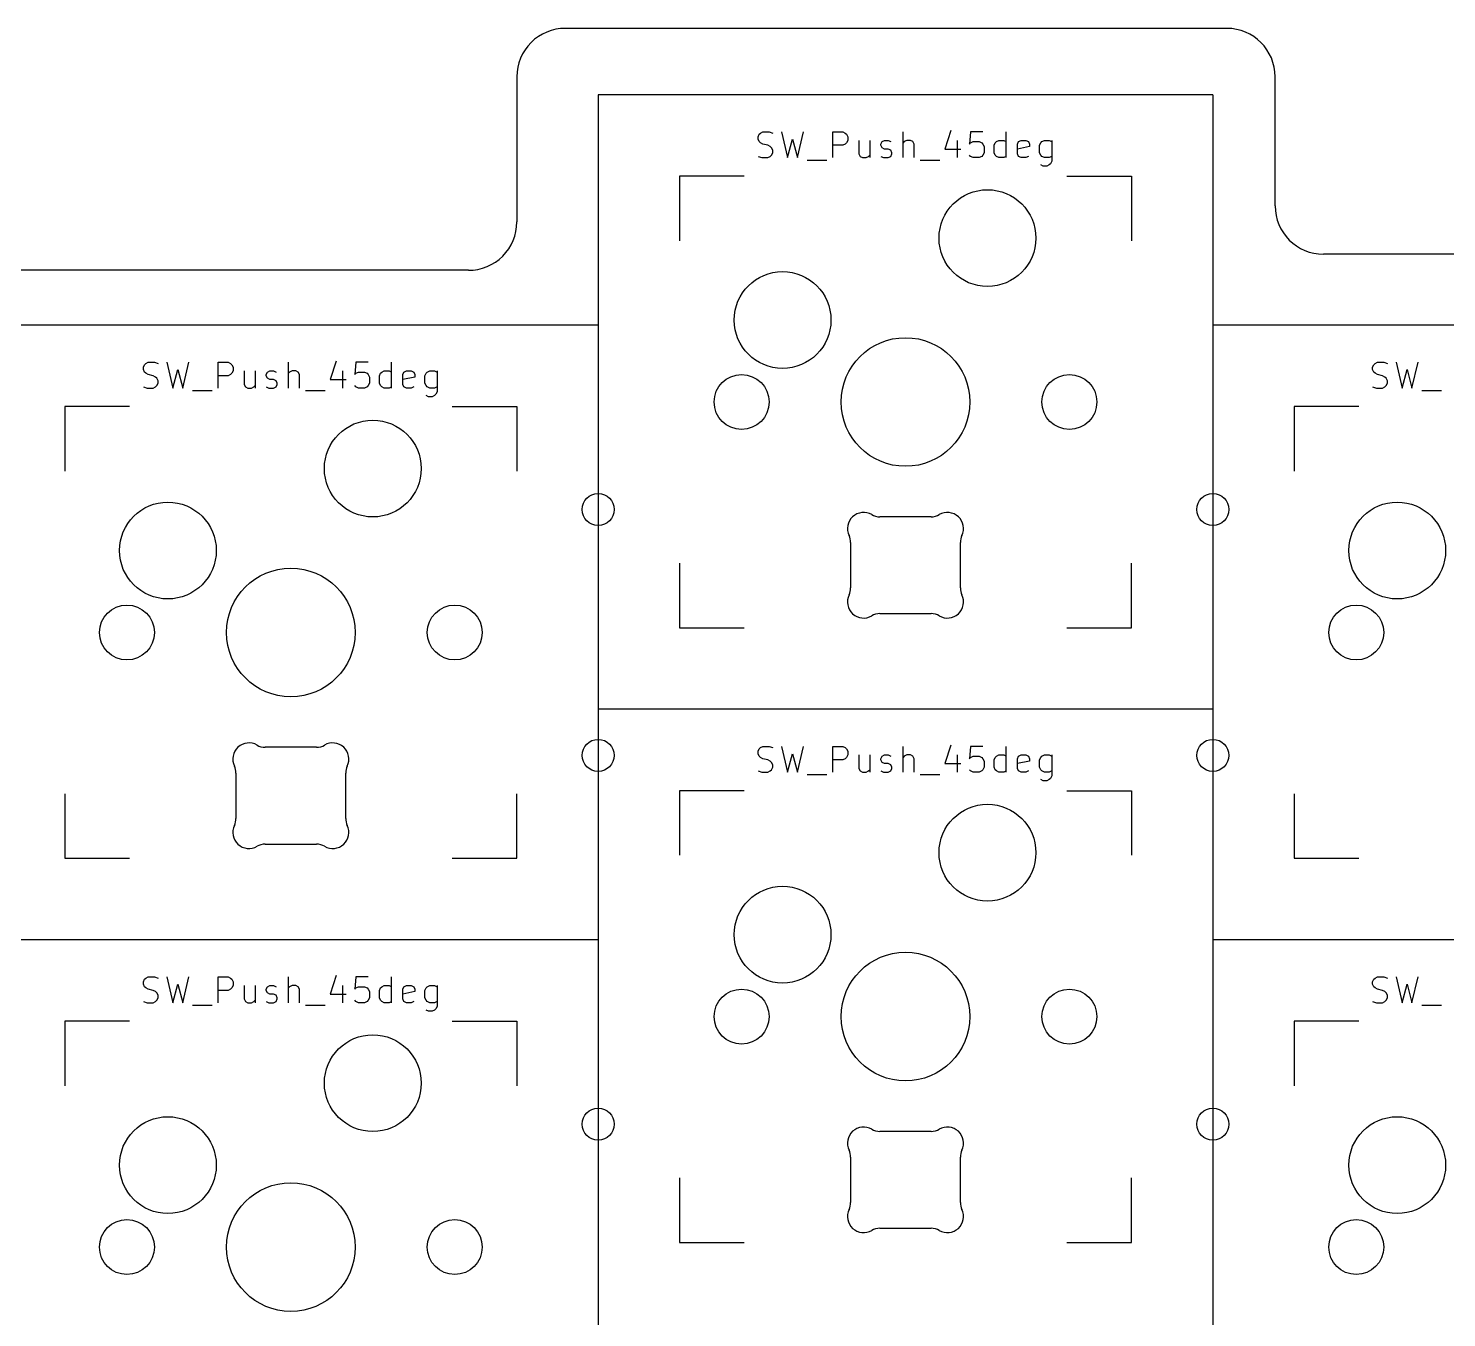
# Model space of a CAD drawing. Extents: x 9 to 292, y -476 to -359.
# Drawn here: x 196.01 to 239.97, y -398.61 to -358.65 of the extents above; entities that cross this region are included whole.
import ezdxf

# ---------------------------------------------------------------- set-up
doc = ezdxf.new("R2010")
doc.units = 0
doc.layers.add('BLACK', color=7, linetype='CONTINUOUS')

msp = doc.modelspace()

# ---------------------------------------------------------------- linework, layer by layer
at = {"layer": 'BLACK', "linetype": 'CONTINUOUS'}
for p, q in [((233.150136, -358.650112), (212.650136, -358.650112)), ((211.150136, -360.150112), (211.150136, -364.650111)), ((234.650136, -364.150111), (234.650136, -360.150111)), ((213.668885, -360.706362), (213.668885, -379.756362)), ((232.718885, -360.706362), (213.668885, -360.706362)), ((232.718885, -360.706362), (232.718885, -379.756362)), ((218.622454, -362.008538), (218.66055, -361.932347)), ((218.622454, -362.084728), (218.622454, -362.008538)), ((218.66055, -362.160919), (218.622454, -362.084728)), ((218.66055, -361.932347), (218.698645, -361.894252)), ((218.698645, -362.199014), (218.66055, -362.160919)), ((218.698645, -361.894252), (218.774835, -361.856157)), ((218.774835, -361.856157), (218.965312, -361.856157)), ((218.965312, -361.856157), (219.079597, -361.894252)), ((219.346264, -361.856157), (219.53674, -362.656157)), ((219.53674, -362.656157), (219.689121, -362.084728)), ((219.689121, -362.084728), (219.841502, -362.656157)), ((219.841502, -362.656157), (220.031979, -361.856157)), ((220.946265, -362.656157), (220.946265, -361.856157)), ((220.946265, -361.856157), (221.251027, -361.856157)), ((221.251027, -361.856157), (221.327217, -361.894252)), ((221.327217, -361.894252), (221.365312, -361.932347)), ((221.365312, -361.932347), (221.403408, -362.008538)), ((221.403408, -362.122823), (221.365312, -362.199014)), ((221.403408, -362.008538), (221.403408, -362.122823)), ((221.746265, -362.122823), (221.746265, -362.541871)), ((222.089122, -362.122823), (222.089122, -362.656157)), ((222.431979, -362.237109), (222.470075, -362.160919)), ((222.470075, -362.160919), (222.546265, -362.122823)), ((222.546265, -362.122823), (222.660551, -362.122823)), ((222.660551, -362.122823), (222.736741, -362.160919)), ((223.117694, -362.656157), (223.117694, -361.856157)), ((223.155789, -362.160919), (223.117694, -362.199014)), ((223.231979, -362.122823), (223.155789, -362.160919)), ((223.346265, -362.122823), (223.231979, -362.122823)), ((223.422456, -362.160919), (223.346265, -362.122823)), ((223.460551, -362.237109), (223.422456, -362.160919)), ((224.603409, -361.818062), (224.412932, -362.38949)), ((224.793885, -362.122823), (224.793885, -362.656157)), ((225.212933, -361.856157), (225.174837, -362.237109)), ((225.593885, -361.856157), (225.212933, -361.856157)), ((225.212933, -362.199014), (225.289123, -362.160919)), ((225.289123, -362.160919), (225.479599, -362.160919)), ((225.479599, -362.160919), (225.55579, -362.199014)), ((225.974838, -362.199014), (226.012933, -362.160919)), ((226.012933, -362.160919), (226.089123, -362.122823)), ((226.089123, -362.122823), (226.241504, -362.122823)), ((226.241504, -362.122823), (226.317695, -362.160919)), ((226.317695, -362.656157), (226.317695, -361.856157)), ((226.660552, -362.237109), (226.698648, -362.160919)), ((226.698648, -362.160919), (226.774838, -362.122823)), ((226.774838, -362.122823), (226.927219, -362.122823)), ((226.927219, -362.122823), (227.00341, -362.160919)), ((227.00341, -362.160919), (227.041505, -362.237109)), ((227.384362, -362.199014), (227.422457, -362.160919)), ((227.422457, -362.160919), (227.498647, -362.122823)), ((227.498647, -362.122823), (227.651028, -362.122823)), ((227.651028, -362.122823), (227.727219, -362.160919)), ((227.727219, -362.122823), (227.727219, -362.770442)), ((218.622454, -362.618062), (218.73674, -362.656157)), ((218.774835, -362.237109), (218.698645, -362.199014)), ((218.927216, -362.275204), (218.774835, -362.237109)), ((219.003407, -362.3133), (218.927216, -362.275204)), ((218.927216, -362.656157), (219.003407, -362.618062)), ((219.041502, -362.351395), (219.003407, -362.3133)), ((219.003407, -362.618062), (219.041502, -362.579966)), ((219.079597, -362.427585), (219.041502, -362.351395)), ((219.041502, -362.579966), (219.079597, -362.503776)), ((219.079597, -362.503776), (219.079597, -362.427585)), ((221.251027, -362.275204), (220.946265, -362.275204)), ((221.327217, -362.237109), (221.251027, -362.275204)), ((221.365312, -362.199014), (221.327217, -362.237109)), ((221.746265, -362.541871), (221.78436, -362.618062)), ((221.78436, -362.618062), (221.86055, -362.656157)), ((221.974836, -362.656157), (222.051027, -362.618062)), ((222.051027, -362.618062), (222.089122, -362.579966)), ((222.431979, -362.275204), (222.431979, -362.237109)), ((222.470075, -362.351395), (222.431979, -362.275204)), ((222.431979, -362.618062), (222.50817, -362.656157)), ((222.546265, -362.38949), (222.470075, -362.351395)), ((222.660551, -362.38949), (222.546265, -362.38949)), ((222.736741, -362.427585), (222.660551, -362.38949)), ((222.660551, -362.656157), (222.736741, -362.618062)), ((222.774837, -362.503776), (222.736741, -362.427585)), ((222.736741, -362.618062), (222.774837, -362.541871)), ((222.774837, -362.541871), (222.774837, -362.503776)), ((223.460551, -362.656157), (223.460551, -362.237109)), ((224.412932, -362.38949), (224.908171, -362.38949)), ((225.174837, -362.237109), (225.212933, -362.199014)), ((225.212933, -362.618062), (225.174837, -362.579966)), ((225.289123, -362.656157), (225.212933, -362.618062)), ((225.55579, -362.618062), (225.479599, -362.656157)), ((225.55579, -362.199014), (225.593885, -362.237109)), ((225.593885, -362.579966), (225.55579, -362.618062)), ((225.593885, -362.237109), (225.63198, -362.3133)), ((225.63198, -362.503776), (225.593885, -362.579966)), ((225.63198, -362.3133), (225.63198, -362.503776)), ((225.936742, -362.275204), (225.974838, -362.199014)), ((225.936742, -362.503776), (225.936742, -362.275204)), ((225.974838, -362.579966), (225.936742, -362.503776)), ((226.012933, -362.618062), (225.974838, -362.579966)), ((226.089123, -362.656157), (226.012933, -362.618062)), ((226.317695, -362.618062), (226.241504, -362.656157)), ((226.660552, -362.541871), (226.660552, -362.237109)), ((227.041505, -362.3133), (226.660552, -362.38949)), ((226.698648, -362.618062), (226.660552, -362.541871)), ((226.774838, -362.656157), (226.698648, -362.618062)), ((227.00341, -362.618062), (226.927219, -362.656157)), ((227.041505, -362.237109), (227.041505, -362.3133)), ((227.346266, -362.275204), (227.384362, -362.199014)), ((227.346266, -362.503776), (227.346266, -362.275204)), ((227.384362, -362.579966), (227.346266, -362.503776)), ((227.422457, -362.618062), (227.384362, -362.579966)), ((227.498647, -362.656157), (227.422457, -362.618062)), ((227.727219, -362.618062), (227.651028, -362.656157)), ((218.73674, -362.656157), (218.927216, -362.656157)), ((220.146265, -362.732347), (220.755788, -362.732347)), ((221.86055, -362.656157), (221.974836, -362.656157)), ((222.50817, -362.656157), (222.660551, -362.656157)), ((223.651028, -362.732347), (224.260551, -362.732347)), ((225.479599, -362.656157), (225.289123, -362.656157)), ((226.241504, -362.656157), (226.089123, -362.656157)), ((226.927219, -362.656157), (226.774838, -362.656157)), ((227.460552, -362.922823), (227.384362, -362.884728)), ((227.574838, -362.922823), (227.460552, -362.922823)), ((227.651028, -362.656157), (227.498647, -362.656157)), ((227.651028, -362.884728), (227.574838, -362.922823)), ((227.689124, -362.846633), (227.651028, -362.884728)), ((227.727219, -362.770442), (227.689124, -362.846633)), ((216.193885, -363.231362), (216.193885, -365.231363)), ((218.193886, -363.231362), (216.193885, -363.231362)), ((228.193884, -363.231362), (230.193885, -363.231362)), ((230.193885, -363.231362), (230.193885, -365.231363)), ((252.150135, -365.650112), (236.150135, -365.650111)), ((209.650135, -366.150112), (193.650136, -366.150112)), ((213.668885, -367.850112), (194.618885, -367.850112)), ((213.668885, -367.850112), (213.668885, -386.900112)), ((232.718885, -367.850112), (232.718885, -386.900112)), ((251.768885, -367.850112), (232.718885, -367.850112)), ((199.572454, -369.152288), (199.61055, -369.076097)), ((199.572454, -369.228478), (199.572454, -369.152288)), ((199.61055, -369.304669), (199.572454, -369.228478)), ((199.61055, -369.076097), (199.648645, -369.038002)), ((199.648645, -369.038002), (199.724835, -368.999907)), ((199.724835, -368.999907), (199.915312, -368.999907)), ((199.915312, -368.999907), (200.029597, -369.038002)), ((200.296264, -368.999907), (200.48674, -369.799907)), ((200.48674, -369.799907), (200.639121, -369.228478)), ((200.639121, -369.228478), (200.791502, -369.799907)), ((200.791502, -369.799907), (200.981979, -368.999907)), ((201.896265, -369.799907), (201.896265, -368.999907)), ((201.896265, -368.999907), (202.201027, -368.999907)), ((202.201027, -368.999907), (202.277217, -369.038002)), ((202.277217, -369.038002), (202.315312, -369.076097)), ((202.315312, -369.076097), (202.353408, -369.152288)), ((202.353408, -369.152288), (202.353408, -369.266573)), ((204.067694, -369.799907), (204.067694, -368.999907)), ((205.553409, -368.961812), (205.362932, -369.53324)), ((206.162933, -368.999907), (206.124837, -369.380859)), ((206.543885, -368.999907), (206.162933, -368.999907)), ((207.267695, -369.799907), (207.267695, -368.999907)), ((237.672454, -369.152288), (237.71055, -369.076097)), ((237.672454, -369.228478), (237.672454, -369.152288)), ((237.71055, -369.304669), (237.672454, -369.228478)), ((237.71055, -369.076097), (237.748645, -369.038002)), ((237.748645, -369.038002), (237.824835, -368.999907)), ((237.824835, -368.999907), (238.015312, -368.999907)), ((238.015312, -368.999907), (238.129597, -369.038002)), ((238.396264, -368.999907), (238.58674, -369.799907)), ((238.58674, -369.799907), (238.739121, -369.228478)), ((238.739121, -369.228478), (238.891502, -369.799907)), ((238.891502, -369.799907), (239.081979, -368.999907)), ((199.648645, -369.342764), (199.61055, -369.304669)), ((199.724835, -369.380859), (199.648645, -369.342764)), ((199.877216, -369.418954), (199.724835, -369.380859)), ((199.953407, -369.45705), (199.877216, -369.418954)), ((199.991502, -369.495145), (199.953407, -369.45705)), ((200.029597, -369.571335), (199.991502, -369.495145)), ((199.991502, -369.723716), (200.029597, -369.647526)), ((200.029597, -369.647526), (200.029597, -369.571335)), ((202.201027, -369.418954), (201.896265, -369.418954)), ((202.277217, -369.380859), (202.201027, -369.418954)), ((202.315312, -369.342764), (202.277217, -369.380859)), ((202.353408, -369.266573), (202.315312, -369.342764)), ((202.696265, -369.266573), (202.696265, -369.685621)), ((203.039122, -369.266573), (203.039122, -369.799907)), ((203.381979, -369.380859), (203.420075, -369.304669)), ((203.381979, -369.418954), (203.381979, -369.380859)), ((203.420075, -369.495145), (203.381979, -369.418954)), ((203.420075, -369.304669), (203.496265, -369.266573)), ((203.496265, -369.53324), (203.420075, -369.495145)), ((203.496265, -369.266573), (203.610551, -369.266573)), ((203.610551, -369.53324), (203.496265, -369.53324)), ((203.610551, -369.266573), (203.686741, -369.304669)), ((203.686741, -369.571335), (203.610551, -369.53324)), ((203.724837, -369.647526), (203.686741, -369.571335)), ((203.724837, -369.685621), (203.724837, -369.647526)), ((204.105789, -369.304669), (204.067694, -369.342764)), ((204.181979, -369.266573), (204.105789, -369.304669)), ((204.296265, -369.266573), (204.181979, -369.266573)), ((204.372456, -369.304669), (204.296265, -369.266573)), ((204.410551, -369.380859), (204.372456, -369.304669)), ((204.410551, -369.799907), (204.410551, -369.380859)), ((205.362932, -369.53324), (205.858171, -369.53324)), ((205.743885, -369.266573), (205.743885, -369.799907)), ((206.124837, -369.380859), (206.162933, -369.342764)), ((206.162933, -369.342764), (206.239123, -369.304669)), ((206.239123, -369.304669), (206.429599, -369.304669)), ((206.429599, -369.304669), (206.50579, -369.342764)), ((206.50579, -369.342764), (206.543885, -369.380859)), ((206.543885, -369.380859), (206.58198, -369.45705)), ((206.58198, -369.647526), (206.543885, -369.723716)), ((206.58198, -369.45705), (206.58198, -369.647526)), ((206.886742, -369.418954), (206.924838, -369.342764)), ((206.886742, -369.647526), (206.886742, -369.418954)), ((206.924838, -369.723716), (206.886742, -369.647526)), ((206.924838, -369.342764), (206.962933, -369.304669)), ((206.962933, -369.304669), (207.039123, -369.266573)), ((207.039123, -369.266573), (207.191504, -369.266573)), ((207.191504, -369.266573), (207.267695, -369.304669)), ((207.610552, -369.380859), (207.648648, -369.304669)), ((207.610552, -369.685621), (207.610552, -369.380859)), ((207.991505, -369.45705), (207.610552, -369.53324)), ((207.648648, -369.304669), (207.724838, -369.266573)), ((207.724838, -369.266573), (207.877219, -369.266573)), ((207.877219, -369.266573), (207.95341, -369.304669)), ((207.95341, -369.304669), (207.991505, -369.380859)), ((207.991505, -369.380859), (207.991505, -369.45705)), ((208.296266, -369.418954), (208.334362, -369.342764)), ((208.296266, -369.647526), (208.296266, -369.418954)), ((208.334362, -369.723716), (208.296266, -369.647526)), ((208.334362, -369.342764), (208.372457, -369.304669)), ((208.372457, -369.304669), (208.448647, -369.266573)), ((208.448647, -369.266573), (208.601028, -369.266573)), ((208.601028, -369.266573), (208.677219, -369.304669)), ((208.677219, -369.266573), (208.677219, -369.914192)), ((237.748645, -369.342764), (237.71055, -369.304669)), ((237.824835, -369.380859), (237.748645, -369.342764)), ((237.977216, -369.418954), (237.824835, -369.380859)), ((238.053407, -369.45705), (237.977216, -369.418954)), ((238.091502, -369.495145), (238.053407, -369.45705)), ((238.129597, -369.571335), (238.091502, -369.495145)), ((238.091502, -369.723716), (238.129597, -369.647526)), ((238.129597, -369.647526), (238.129597, -369.571335)), ((199.572454, -369.761812), (199.68674, -369.799907)), ((199.68674, -369.799907), (199.877216, -369.799907)), ((199.877216, -369.799907), (199.953407, -369.761812)), ((199.953407, -369.761812), (199.991502, -369.723716)), ((201.096265, -369.876097), (201.705788, -369.876097)), ((202.696265, -369.685621), (202.73436, -369.761812)), ((202.73436, -369.761812), (202.81055, -369.799907)), ((202.81055, -369.799907), (202.924836, -369.799907)), ((202.924836, -369.799907), (203.001027, -369.761812)), ((203.001027, -369.761812), (203.039122, -369.723716)), ((203.381979, -369.761812), (203.45817, -369.799907)), ((203.45817, -369.799907), (203.610551, -369.799907)), ((203.610551, -369.799907), (203.686741, -369.761812)), ((203.686741, -369.761812), (203.724837, -369.685621)), ((204.601028, -369.876097), (205.210551, -369.876097)), ((206.162933, -369.761812), (206.124837, -369.723716)), ((206.239123, -369.799907), (206.162933, -369.761812)), ((206.429599, -369.799907), (206.239123, -369.799907)), ((206.50579, -369.761812), (206.429599, -369.799907)), ((206.543885, -369.723716), (206.50579, -369.761812)), ((206.962933, -369.761812), (206.924838, -369.723716)), ((207.039123, -369.799907), (206.962933, -369.761812)), ((207.191504, -369.799907), (207.039123, -369.799907)), ((207.267695, -369.761812), (207.191504, -369.799907)), ((207.648648, -369.761812), (207.610552, -369.685621)), ((207.724838, -369.799907), (207.648648, -369.761812)), ((207.877219, -369.799907), (207.724838, -369.799907)), ((207.95341, -369.761812), (207.877219, -369.799907)), ((208.372457, -369.761812), (208.334362, -369.723716)), ((208.410552, -370.066573), (208.334362, -370.028478)), ((208.448647, -369.799907), (208.372457, -369.761812)), ((208.524838, -370.066573), (208.410552, -370.066573)), ((208.601028, -369.799907), (208.448647, -369.799907)), ((208.601028, -370.028478), (208.524838, -370.066573)), ((208.677219, -369.761812), (208.601028, -369.799907)), ((208.639124, -369.990383), (208.601028, -370.028478)), ((208.677219, -369.914192), (208.639124, -369.990383)), ((237.672454, -369.761812), (237.78674, -369.799907)), ((237.78674, -369.799907), (237.977216, -369.799907)), ((237.977216, -369.799907), (238.053407, -369.761812)), ((238.053407, -369.761812), (238.091502, -369.723716)), ((239.196265, -369.876097), (239.805788, -369.876097)), ((197.143885, -370.375112), (197.143885, -372.375113)), ((199.143886, -370.375112), (197.143885, -370.375112)), ((209.143884, -370.375112), (211.143885, -370.375112)), ((211.143885, -370.375112), (211.143885, -372.375113)), ((235.243885, -370.375112), (235.243885, -372.375113)), ((237.243886, -370.375112), (235.243885, -370.375112)), ((223.988337, -373.791362), (222.399433, -373.791362)), ((221.493886, -374.58852), (221.493886, -375.994204)), ((224.893884, -375.994204), (224.893884, -374.58852)), ((216.193885, -375.231361), (216.193885, -377.231362)), ((230.193885, -377.231362), (230.193885, -375.231361)), ((222.399432, -376.791361), (223.988337, -376.791361)), ((216.193885, -377.231362), (218.193886, -377.231362)), ((228.193884, -377.231362), (230.193885, -377.231362)), ((213.668885, -379.756362), (213.668885, -398.806362)), ((232.718885, -379.756362), (213.668885, -379.756362)), ((232.718885, -379.756362), (213.668885, -379.756362)), ((232.718885, -379.756362), (232.718885, -398.806362)), ((204.938337, -380.935112), (203.349433, -380.935112)), ((218.622454, -381.058538), (218.66055, -380.982347)), ((218.622454, -381.134728), (218.622454, -381.058538)), ((218.66055, -380.982347), (218.698645, -380.944252)), ((218.698645, -380.944252), (218.774835, -380.906157)), ((218.774835, -380.906157), (218.965312, -380.906157)), ((218.965312, -380.906157), (219.079597, -380.944252)), ((219.346264, -380.906157), (219.53674, -381.706157)), ((219.841502, -381.706157), (220.031979, -380.906157)), ((220.946265, -381.706157), (220.946265, -380.906157)), ((220.946265, -380.906157), (221.251027, -380.906157)), ((221.251027, -380.906157), (221.327217, -380.944252)), ((221.327217, -380.944252), (221.365312, -380.982347)), ((221.365312, -380.982347), (221.403408, -381.058538)), ((221.403408, -381.058538), (221.403408, -381.172823)), ((223.117694, -381.706157), (223.117694, -380.906157)), ((224.603409, -380.868062), (224.412932, -381.43949)), ((225.212933, -380.906157), (225.174837, -381.287109)), ((225.593885, -380.906157), (225.212933, -380.906157)), ((226.317695, -381.706157), (226.317695, -380.906157)), ((218.66055, -381.210919), (218.622454, -381.134728)), ((218.698645, -381.249014), (218.66055, -381.210919)), ((218.774835, -381.287109), (218.698645, -381.249014)), ((218.927216, -381.325204), (218.774835, -381.287109)), ((219.003407, -381.3633), (218.927216, -381.325204)), ((219.041502, -381.401395), (219.003407, -381.3633)), ((219.079597, -381.477585), (219.041502, -381.401395)), ((219.079597, -381.553776), (219.079597, -381.477585)), ((219.53674, -381.706157), (219.689121, -381.134728)), ((219.689121, -381.134728), (219.841502, -381.706157)), ((221.251027, -381.325204), (220.946265, -381.325204)), ((221.327217, -381.287109), (221.251027, -381.325204)), ((221.365312, -381.249014), (221.327217, -381.287109)), ((221.403408, -381.172823), (221.365312, -381.249014)), ((221.746265, -381.172823), (221.746265, -381.591871)), ((222.089122, -381.172823), (222.089122, -381.706157)), ((222.431979, -381.287109), (222.470075, -381.210919)), ((222.431979, -381.325204), (222.431979, -381.287109)), ((222.470075, -381.401395), (222.431979, -381.325204)), ((222.470075, -381.210919), (222.546265, -381.172823)), ((222.546265, -381.43949), (222.470075, -381.401395)), ((222.546265, -381.172823), (222.660551, -381.172823)), ((222.660551, -381.43949), (222.546265, -381.43949)), ((222.660551, -381.172823), (222.736741, -381.210919)), ((222.736741, -381.477585), (222.660551, -381.43949)), ((222.774837, -381.553776), (222.736741, -381.477585)), ((223.155789, -381.210919), (223.117694, -381.249014)), ((223.231979, -381.172823), (223.155789, -381.210919)), ((223.346265, -381.172823), (223.231979, -381.172823)), ((223.422456, -381.210919), (223.346265, -381.172823)), ((223.460551, -381.287109), (223.422456, -381.210919)), ((223.460551, -381.706157), (223.460551, -381.287109)), ((224.412932, -381.43949), (224.908171, -381.43949)), ((224.793885, -381.172823), (224.793885, -381.706157)), ((225.174837, -381.287109), (225.212933, -381.249014)), ((225.212933, -381.249014), (225.289123, -381.210919)), ((225.289123, -381.210919), (225.479599, -381.210919)), ((225.479599, -381.210919), (225.55579, -381.249014)), ((225.55579, -381.249014), (225.593885, -381.287109)), ((225.593885, -381.287109), (225.63198, -381.3633)), ((225.63198, -381.3633), (225.63198, -381.553776)), ((225.936742, -381.325204), (225.974838, -381.249014)), ((225.936742, -381.553776), (225.936742, -381.325204)), ((225.974838, -381.249014), (226.012933, -381.210919)), ((226.012933, -381.210919), (226.089123, -381.172823)), ((226.089123, -381.172823), (226.241504, -381.172823)), ((226.241504, -381.172823), (226.317695, -381.210919)), ((226.660552, -381.287109), (226.698648, -381.210919)), ((226.660552, -381.591871), (226.660552, -381.287109)), ((227.041505, -381.3633), (226.660552, -381.43949)), ((226.698648, -381.210919), (226.774838, -381.172823)), ((226.774838, -381.172823), (226.927219, -381.172823)), ((226.927219, -381.172823), (227.00341, -381.210919)), ((227.00341, -381.210919), (227.041505, -381.287109)), ((227.041505, -381.287109), (227.041505, -381.3633)), ((227.346266, -381.325204), (227.384362, -381.249014)), ((227.346266, -381.553776), (227.346266, -381.325204)), ((227.384362, -381.249014), (227.422457, -381.210919)), ((227.422457, -381.210919), (227.498647, -381.172823)), ((227.498647, -381.172823), (227.651028, -381.172823)), ((227.651028, -381.172823), (227.727219, -381.210919)), ((227.727219, -381.172823), (227.727219, -381.820442)), ((202.443886, -381.73227), (202.443886, -383.137954)), ((205.843884, -383.137954), (205.843884, -381.73227)), ((218.622454, -381.668062), (218.73674, -381.706157)), ((218.73674, -381.706157), (218.927216, -381.706157)), ((218.927216, -381.706157), (219.003407, -381.668062)), ((219.003407, -381.668062), (219.041502, -381.629966)), ((219.041502, -381.629966), (219.079597, -381.553776)), ((220.146265, -381.782347), (220.755788, -381.782347)), ((221.746265, -381.591871), (221.78436, -381.668062)), ((221.78436, -381.668062), (221.86055, -381.706157)), ((221.86055, -381.706157), (221.974836, -381.706157)), ((221.974836, -381.706157), (222.051027, -381.668062)), ((222.051027, -381.668062), (222.089122, -381.629966)), ((222.431979, -381.668062), (222.50817, -381.706157)), ((222.50817, -381.706157), (222.660551, -381.706157)), ((222.660551, -381.706157), (222.736741, -381.668062)), ((222.736741, -381.668062), (222.774837, -381.591871)), ((222.774837, -381.591871), (222.774837, -381.553776)), ((223.651028, -381.782347), (224.260551, -381.782347)), ((225.212933, -381.668062), (225.174837, -381.629966)), ((225.289123, -381.706157), (225.212933, -381.668062)), ((225.479599, -381.706157), (225.289123, -381.706157)), ((225.55579, -381.668062), (225.479599, -381.706157)), ((225.593885, -381.629966), (225.55579, -381.668062)), ((225.63198, -381.553776), (225.593885, -381.629966)), ((225.974838, -381.629966), (225.936742, -381.553776)), ((226.012933, -381.668062), (225.974838, -381.629966)), ((226.089123, -381.706157), (226.012933, -381.668062)), ((226.241504, -381.706157), (226.089123, -381.706157)), ((226.317695, -381.668062), (226.241504, -381.706157)), ((226.698648, -381.668062), (226.660552, -381.591871)), ((226.774838, -381.706157), (226.698648, -381.668062)), ((226.927219, -381.706157), (226.774838, -381.706157)), ((227.00341, -381.668062), (226.927219, -381.706157)), ((227.384362, -381.629966), (227.346266, -381.553776)), ((227.422457, -381.668062), (227.384362, -381.629966)), ((227.460552, -381.972823), (227.384362, -381.934728)), ((227.498647, -381.706157), (227.422457, -381.668062)), ((227.574838, -381.972823), (227.460552, -381.972823)), ((227.651028, -381.706157), (227.498647, -381.706157)), ((227.651028, -381.934728), (227.574838, -381.972823)), ((227.727219, -381.668062), (227.651028, -381.706157)), ((227.689124, -381.896633), (227.651028, -381.934728)), ((227.727219, -381.820442), (227.689124, -381.896633)), ((197.143885, -382.375111), (197.143885, -384.375112)), ((211.143885, -384.375112), (211.143885, -382.375111)), ((216.193885, -382.281362), (216.193885, -384.281363)), ((218.193886, -382.281362), (216.193885, -382.281362)), ((228.193884, -382.281362), (230.193885, -382.281362)), ((230.193885, -382.281362), (230.193885, -384.281363)), ((235.243885, -382.375111), (235.243885, -384.375112)), ((203.349432, -383.935111), (204.938337, -383.935111)), ((197.143885, -384.375112), (199.143886, -384.375112)), ((209.143884, -384.375112), (211.143885, -384.375112)), ((235.243885, -384.375112), (237.243886, -384.375112)), ((213.668885, -386.900111), (194.618885, -386.900111)), ((213.668885, -386.900112), (194.618885, -386.900112)), ((213.668885, -386.900111), (213.668885, -405.950111)), ((251.768885, -386.900112), (232.718885, -386.900112)), ((232.718886, -386.900112), (232.718886, -405.950112)), ((251.768886, -386.900112), (232.718886, -386.900112)), ((199.572454, -388.202287), (199.61055, -388.126096)), ((199.61055, -388.126096), (199.648645, -388.088001)), ((199.648645, -388.088001), (199.724835, -388.049906)), ((199.724835, -388.049906), (199.915312, -388.049906)), ((199.915312, -388.049906), (200.029597, -388.088001)), ((200.296264, -388.049906), (200.48674, -388.849906)), ((200.791502, -388.849906), (200.981979, -388.049906)), ((201.896265, -388.849906), (201.896265, -388.049906)), ((201.896265, -388.049906), (202.201027, -388.049906)), ((202.201027, -388.049906), (202.277217, -388.088001)), ((202.277217, -388.088001), (202.315312, -388.126096)), ((202.315312, -388.126096), (202.353408, -388.202287)), ((204.067694, -388.849906), (204.067694, -388.049906)), ((205.553409, -388.011811), (205.362932, -388.583239)), ((206.162933, -388.049906), (206.124837, -388.430858)), ((206.543885, -388.049906), (206.162933, -388.049906)), ((207.267695, -388.849906), (207.267695, -388.049906)), ((237.672455, -388.202288), (237.710551, -388.126097)), ((237.710551, -388.126097), (237.748646, -388.088002)), ((237.748646, -388.088002), (237.824836, -388.049907)), ((237.824836, -388.049907), (238.015313, -388.049907)), ((238.015313, -388.049907), (238.129598, -388.088002)), ((238.396265, -388.049907), (238.586741, -388.849907)), ((238.891503, -388.849907), (239.08198, -388.049907)), ((199.572454, -388.278477), (199.572454, -388.202287)), ((199.61055, -388.354668), (199.572454, -388.278477)), ((199.648645, -388.392763), (199.61055, -388.354668)), ((199.724835, -388.430858), (199.648645, -388.392763)), ((199.877216, -388.468953), (199.724835, -388.430858)), ((199.953407, -388.507049), (199.877216, -388.468953)), ((199.991502, -388.545144), (199.953407, -388.507049)), ((200.029597, -388.621334), (199.991502, -388.545144)), ((200.48674, -388.849906), (200.639121, -388.278477)), ((200.639121, -388.278477), (200.791502, -388.849906)), ((202.201027, -388.468953), (201.896265, -388.468953)), ((202.277217, -388.430858), (202.201027, -388.468953)), ((202.315312, -388.392763), (202.277217, -388.430858)), ((202.353408, -388.316572), (202.315312, -388.392763)), ((202.353408, -388.202287), (202.353408, -388.316572)), ((202.696265, -388.316572), (202.696265, -388.73562)), ((203.039122, -388.316572), (203.039122, -388.849906)), ((203.381979, -388.430858), (203.420075, -388.354668)), ((203.381979, -388.468953), (203.381979, -388.430858)), ((203.420075, -388.545144), (203.381979, -388.468953)), ((203.420075, -388.354668), (203.496265, -388.316572)), ((203.496265, -388.583239), (203.420075, -388.545144)), ((203.496265, -388.316572), (203.610551, -388.316572)), ((203.610551, -388.316572), (203.686741, -388.354668)), ((204.105789, -388.354668), (204.067694, -388.392763)), ((204.181979, -388.316572), (204.105789, -388.354668)), ((204.296265, -388.316572), (204.181979, -388.316572)), ((204.372456, -388.354668), (204.296265, -388.316572)), ((204.410551, -388.430858), (204.372456, -388.354668)), ((204.410551, -388.849906), (204.410551, -388.430858)), ((205.743885, -388.316572), (205.743885, -388.849906)), ((206.124837, -388.430858), (206.162933, -388.392763)), ((206.162933, -388.392763), (206.239123, -388.354668)), ((206.239123, -388.354668), (206.429599, -388.354668)), ((206.429599, -388.354668), (206.50579, -388.392763)), ((206.50579, -388.392763), (206.543885, -388.430858)), ((206.543885, -388.430858), (206.58198, -388.507049)), ((206.58198, -388.507049), (206.58198, -388.697525)), ((206.886742, -388.468953), (206.924838, -388.392763)), ((206.886742, -388.697525), (206.886742, -388.468953)), ((206.924838, -388.392763), (206.962933, -388.354668)), ((206.962933, -388.354668), (207.039123, -388.316572)), ((207.039123, -388.316572), (207.191504, -388.316572)), ((207.191504, -388.316572), (207.267695, -388.354668)), ((207.610552, -388.430858), (207.648648, -388.354668)), ((207.610552, -388.73562), (207.610552, -388.430858)), ((207.991505, -388.507049), (207.610552, -388.583239)), ((207.648648, -388.354668), (207.724838, -388.316572)), ((207.724838, -388.316572), (207.877219, -388.316572)), ((207.877219, -388.316572), (207.95341, -388.354668)), ((207.95341, -388.354668), (207.991505, -388.430858)), ((207.991505, -388.430858), (207.991505, -388.507049)), ((208.296266, -388.468953), (208.334362, -388.392763)), ((208.296266, -388.697525), (208.296266, -388.468953)), ((208.334362, -388.392763), (208.372457, -388.354668)), ((208.372457, -388.354668), (208.448647, -388.316572)), ((208.448647, -388.316572), (208.601028, -388.316572)), ((208.601028, -388.316572), (208.677219, -388.354668)), ((208.677219, -388.316572), (208.677219, -388.964191)), ((237.672455, -388.278478), (237.672455, -388.202288)), ((237.710551, -388.354669), (237.672455, -388.278478)), ((237.748646, -388.392764), (237.710551, -388.354669)), ((237.824836, -388.430859), (237.748646, -388.392764)), ((237.977217, -388.468954), (237.824836, -388.430859)), ((238.053408, -388.50705), (237.977217, -388.468954)), ((238.091503, -388.545145), (238.053408, -388.50705)), ((238.129598, -388.621335), (238.091503, -388.545145)), ((238.586741, -388.849907), (238.739122, -388.278478)), ((238.739122, -388.278478), (238.891503, -388.849907)), ((199.572454, -388.811811), (199.68674, -388.849906)), ((199.68674, -388.849906), (199.877216, -388.849906)), ((199.877216, -388.849906), (199.953407, -388.811811)), ((199.953407, -388.811811), (199.991502, -388.773715)), ((199.991502, -388.773715), (200.029597, -388.697525)), ((200.029597, -388.697525), (200.029597, -388.621334)), ((201.096265, -388.926096), (201.705788, -388.926096)), ((202.696265, -388.73562), (202.73436, -388.811811)), ((202.73436, -388.811811), (202.81055, -388.849906)), ((202.81055, -388.849906), (202.924836, -388.849906)), ((202.924836, -388.849906), (203.001027, -388.811811)), ((203.001027, -388.811811), (203.039122, -388.773715)), ((203.381979, -388.811811), (203.45817, -388.849906)), ((203.45817, -388.849906), (203.610551, -388.849906)), ((203.610551, -388.583239), (203.496265, -388.583239)), ((203.686741, -388.621334), (203.610551, -388.583239)), ((203.610551, -388.849906), (203.686741, -388.811811)), ((203.724837, -388.697525), (203.686741, -388.621334)), ((203.686741, -388.811811), (203.724837, -388.73562)), ((203.724837, -388.73562), (203.724837, -388.697525)), ((204.601028, -388.926096), (205.210551, -388.926096)), ((205.362932, -388.583239), (205.858171, -388.583239)), ((206.162933, -388.811811), (206.124837, -388.773715)), ((206.239123, -388.849906), (206.162933, -388.811811)), ((206.429599, -388.849906), (206.239123, -388.849906)), ((206.50579, -388.811811), (206.429599, -388.849906)), ((206.543885, -388.773715), (206.50579, -388.811811)), ((206.58198, -388.697525), (206.543885, -388.773715)), ((206.924838, -388.773715), (206.886742, -388.697525)), ((206.962933, -388.811811), (206.924838, -388.773715)), ((207.039123, -388.849906), (206.962933, -388.811811)), ((207.191504, -388.849906), (207.039123, -388.849906)), ((207.267695, -388.811811), (207.191504, -388.849906)), ((207.648648, -388.811811), (207.610552, -388.73562)), ((207.724838, -388.849906), (207.648648, -388.811811)), ((207.877219, -388.849906), (207.724838, -388.849906)), ((207.95341, -388.811811), (207.877219, -388.849906)), ((208.334362, -388.773715), (208.296266, -388.697525)), ((208.372457, -388.811811), (208.334362, -388.773715)), ((208.448647, -388.849906), (208.372457, -388.811811)), ((208.601028, -388.849906), (208.448647, -388.849906)), ((208.677219, -388.811811), (208.601028, -388.849906)), ((208.677219, -388.964191), (208.639124, -389.040382)), ((237.672455, -388.811812), (237.786741, -388.849907)), ((237.786741, -388.849907), (237.977217, -388.849907)), ((237.977217, -388.849907), (238.053408, -388.811812)), ((238.053408, -388.811812), (238.091503, -388.773716)), ((238.091503, -388.773716), (238.129598, -388.697526)), ((238.129598, -388.697526), (238.129598, -388.621335)), ((239.196266, -388.926097), (239.805789, -388.926097)), ((197.143885, -389.425111), (197.143885, -391.425112)), ((199.143886, -389.425111), (197.143885, -389.425111)), ((208.410552, -389.116572), (208.334362, -389.078477)), ((208.524838, -389.116572), (208.410552, -389.116572)), ((208.601028, -389.078477), (208.524838, -389.116572)), ((208.639124, -389.040382), (208.601028, -389.078477)), ((209.143884, -389.425111), (211.143885, -389.425111)), ((211.143885, -389.425111), (211.143885, -391.425112)), ((235.243886, -389.425112), (235.243886, -391.425113)), ((237.243887, -389.425112), (235.243886, -389.425112)), ((223.988339, -392.841362), (222.399434, -392.841362)), ((221.493887, -393.638519), (221.493887, -395.044203)), ((224.893885, -395.044203), (224.893885, -393.638519)), ((216.193885, -394.281361), (216.193885, -396.281362)), ((230.193885, -396.281362), (230.193885, -394.281361)), ((222.399434, -395.841361), (223.988338, -395.841361)), ((216.193885, -396.281362), (218.193886, -396.281362)), ((228.193884, -396.281362), (230.193885, -396.281362))]:
    msp.add_line(p, q, dxfattribs=at)
at = {"layer": 'BLACK'}
for centre, radius in [((225.733885, -365.151362), 1.499999), ((225.733885, -365.151362), 1.499999), ((225.733885, -365.151362), 1.499999), ((219.383885, -367.691362), 1.499999), ((219.383885, -367.691362), 1.499999), ((219.383885, -367.691362), 1.499999), ((223.193885, -370.231362), 1.993899), ((223.193885, -370.231362), 1.993899), ((223.193885, -370.231362), 1.993899), ((218.113886, -370.231362), 0.850899), ((218.113886, -370.231362), 0.850899), ((218.113886, -370.231362), 0.850899), ((228.273884, -370.231362), 0.850899), ((228.273884, -370.231362), 0.850899), ((228.273884, -370.231362), 0.850899), ((206.683885, -372.295112), 1.499999), ((206.683885, -372.295112), 1.499999), ((206.683885, -372.295112), 1.499999), ((213.668885, -373.565112), 0.4953), ((213.668885, -373.565112), 0.4953), ((213.668885, -373.565112), 0.4953), ((232.718885, -373.565112), 0.4953), ((232.718885, -373.565112), 0.4953), ((232.718885, -373.565112), 0.4953), ((200.333885, -374.835112), 1.499999), ((200.333885, -374.835112), 1.499999), ((200.333885, -374.835112), 1.499999), ((238.433885, -374.835112), 1.499999), ((238.433885, -374.835112), 1.499999), ((238.433885, -374.835112), 1.499999), ((204.143885, -377.375112), 1.993899), ((204.143885, -377.375112), 1.993899), ((204.143885, -377.375112), 1.993899), ((199.063886, -377.375112), 0.850899), ((199.063886, -377.375112), 0.850899), ((199.063886, -377.375112), 0.850899), ((209.223884, -377.375112), 0.850899), ((209.223884, -377.375112), 0.850899), ((209.223884, -377.375112), 0.850899), ((237.163886, -377.375112), 0.850899), ((237.163886, -377.375112), 0.850899), ((237.163886, -377.375112), 0.850899), ((213.668885, -381.185112), 0.4953), ((213.668885, -381.185112), 0.4953), ((213.668885, -381.185112), 0.4953), ((232.718885, -381.185112), 0.4953), ((232.718885, -381.185112), 0.4953), ((232.718885, -381.185112), 0.4953), ((225.733885, -384.201362), 1.499999), ((225.733885, -384.201362), 1.499999), ((225.733885, -384.201362), 1.499999), ((219.383885, -386.741362), 1.499999), ((219.383885, -386.741362), 1.499999), ((219.383885, -386.741362), 1.499999), ((223.193885, -389.281362), 1.993899), ((223.193885, -389.281362), 1.993899), ((223.193885, -389.281362), 1.993899), ((218.113886, -389.281362), 0.850899), ((218.113886, -389.281362), 0.850899), ((218.113886, -389.281362), 0.850899), ((228.273884, -389.281362), 0.850899), ((228.273884, -389.281362), 0.850899), ((228.273884, -389.281362), 0.850899), ((206.683885, -391.345111), 1.499999), ((206.683885, -391.345111), 1.499999), ((206.683885, -391.345111), 1.499999), ((200.333885, -393.885111), 1.499999), ((200.333885, -393.885111), 1.499999), ((200.333885, -393.885111), 1.499999), ((213.668885, -392.615111), 0.4953), ((213.668885, -392.615111), 0.4953), ((213.668885, -392.615111), 0.4953), ((232.718885, -392.615111), 0.4953), ((232.718885, -392.615111), 0.4953), ((232.718885, -392.615111), 0.4953), ((238.433886, -393.885112), 1.499999), ((238.433886, -393.885112), 1.499999), ((238.433886, -393.885112), 1.499999), ((204.143885, -396.425111), 1.993899), ((204.143885, -396.425111), 1.993899), ((204.143885, -396.425111), 1.993899), ((199.063886, -396.425111), 0.850899), ((199.063886, -396.425111), 0.850899), ((199.063886, -396.425111), 0.850899), ((209.223884, -396.425111), 0.850899), ((209.223884, -396.425111), 0.850899), ((209.223884, -396.425111), 0.850899), ((237.163887, -396.425112), 0.850899), ((237.163887, -396.425112), 0.850899), ((237.163887, -396.425112), 0.850899)]:
    msp.add_circle(centre, radius, dxfattribs=at)
for centre, radius, start, end in [((212.6501, -360.15), 1.499964, -270.0013752, -179.9957218), ((233.15, -360.1503), 1.500188, 0.0072186, 89.9948058), ((236.1503, -364.15), 1.500111, -179.9957606, -90.0063021), ((209.6502, -364.6502), 1.499936, -90.002483, 0.0033997), ((221.894915, -374.154763), 0.5, -300.2993953, -154.2935719), ((222.399435, -373.291353), 0.500009, -120.299015, -90.0002292), ((223.988335, -373.291351), 0.50001, -89.9997708, -59.7011995), ((224.492855, -374.154761), 0.499996, -25.7064281, 120.2996266), ((220.993887, -374.588519), 0.499999, -0.0001146, 25.7062216), ((225.394235, -374.588601), 0.500351, 154.3028017, 179.9906101), ((221.894915, -376.42796), 0.499999, -205.7062216, -59.7005469), ((220.993896, -375.994206), 0.49999, -25.7064624, 0.0001146), ((224.492855, -376.427961), 0.499999, -120.2993953, 25.7063248), ((225.394185, -375.994161), 0.50029, -179.9950755, -154.3043434), ((222.399429, -377.291355), 0.499994, 89.9996562, 120.2992308), ((223.988335, -377.291371), 0.500009, 59.7009849, 89.9996562), ((202.844915, -381.298513), 0.5, -300.2993953, -154.2935719), ((203.349435, -380.435103), 0.500009, -120.299015, -90.0002292), ((204.938335, -380.435101), 0.50001, -89.9997708, -59.7011995), ((205.442855, -381.298511), 0.499996, -25.7064281, 120.2996266), ((201.943887, -381.732269), 0.499999, -0.0001146, 25.7062216), ((206.344235, -381.732351), 0.500351, 154.3028017, 179.9906101), ((201.943896, -383.137956), 0.49999, -25.7064624, 0.0001146), ((206.344185, -383.137911), 0.50029, -179.9950755, -154.3043434), ((202.844915, -383.57171), 0.499999, -205.7062216, -59.7005469), ((205.442855, -383.571711), 0.499999, -120.2993953, 25.7063248), ((203.349429, -384.435105), 0.499994, 89.9996562, 120.2992308), ((204.938335, -384.435121), 0.500009, 59.7009849, 89.9996562), ((221.894916, -393.204762), 0.499999, -300.2993953, -154.2936752), ((222.399436, -392.341352), 0.500009, -120.299015, -90.0003438), ((223.988342, -392.341368), 0.499994, -90.0003438, -59.7007692), ((224.492856, -393.204763), 0.499999, -25.7062216, 120.2994531), ((220.993586, -393.638562), 0.50029, 0.0049245, 25.6956566), ((225.393875, -393.638517), 0.49999, -205.7064624, -179.9998854), ((220.993536, -395.044122), 0.500351, -25.6971983, -0.0093899), ((225.393884, -395.044204), 0.499999, -180.0001146, -154.2937784), ((221.894916, -395.477962), 0.499996, -205.7064281, -59.7003734), ((224.492856, -395.47796), 0.5, -120.2993953, 25.7064281), ((222.399436, -396.341372), 0.50001, 90.0002292, 120.2988005), ((223.988336, -396.34137), 0.500009, 59.7009849, 89.9997708)]:
    msp.add_arc(centre, radius, start, end, dxfattribs=at)
at = {"layer": 'WHITE'}
for centre, radius in [((225.733885, -365.151362), 1.499999), ((219.383885, -367.691362), 1.499999), ((223.193885, -370.231362), 1.993899), ((218.113886, -370.231362), 0.850899), ((228.273884, -370.231362), 0.850899), ((206.683885, -372.295112), 1.499999), ((213.668885, -373.565112), 0.4953), ((232.718885, -373.565112), 0.4953), ((200.333885, -374.835112), 1.499999), ((238.433885, -374.835112), 1.499999), ((204.143885, -377.375112), 1.993899), ((199.063886, -377.375112), 0.850899), ((209.223884, -377.375112), 0.850899), ((237.163886, -377.375112), 0.850899), ((213.668885, -381.185112), 0.4953), ((232.718885, -381.185112), 0.4953), ((225.733885, -384.201362), 1.499999), ((219.383885, -386.741362), 1.499999), ((223.193885, -389.281362), 1.993899), ((218.113886, -389.281362), 0.850899), ((228.273884, -389.281362), 0.850899), ((206.683885, -391.345111), 1.499999), ((200.333885, -393.885111), 1.499999), ((213.668885, -392.615111), 0.4953), ((232.718885, -392.615111), 0.4953), ((238.433886, -393.885112), 1.499999), ((204.143885, -396.425111), 1.993899), ((199.063886, -396.425111), 0.850899), ((209.223884, -396.425111), 0.850899), ((237.163887, -396.425112), 0.850899)]:
    msp.add_circle(centre, radius, dxfattribs=at)

doc.saveas('drawing.dxf')
